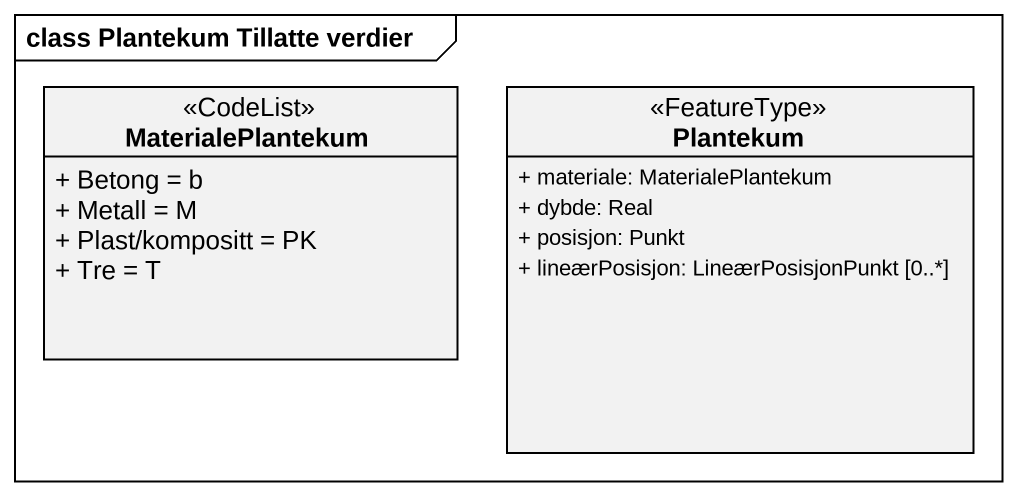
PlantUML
@startuml
mainframe class Plantekum Tillatte verdier
hide circle
hide empty members
skinparam classAttributeIconSize 0
class MaterialePlantekum <<CodeList>> {
  + Betong = b
  + Metall = M
  + Plast/kompositt = PK
  + Tre = T
}
class Plantekum <<FeatureType>> {
  + materiale: MaterialePlantekum
  + dybde: Real
  + posisjon: Punkt
  + lineærPosisjon: LineærPosisjonPunkt [0..*]
}
@enduml
